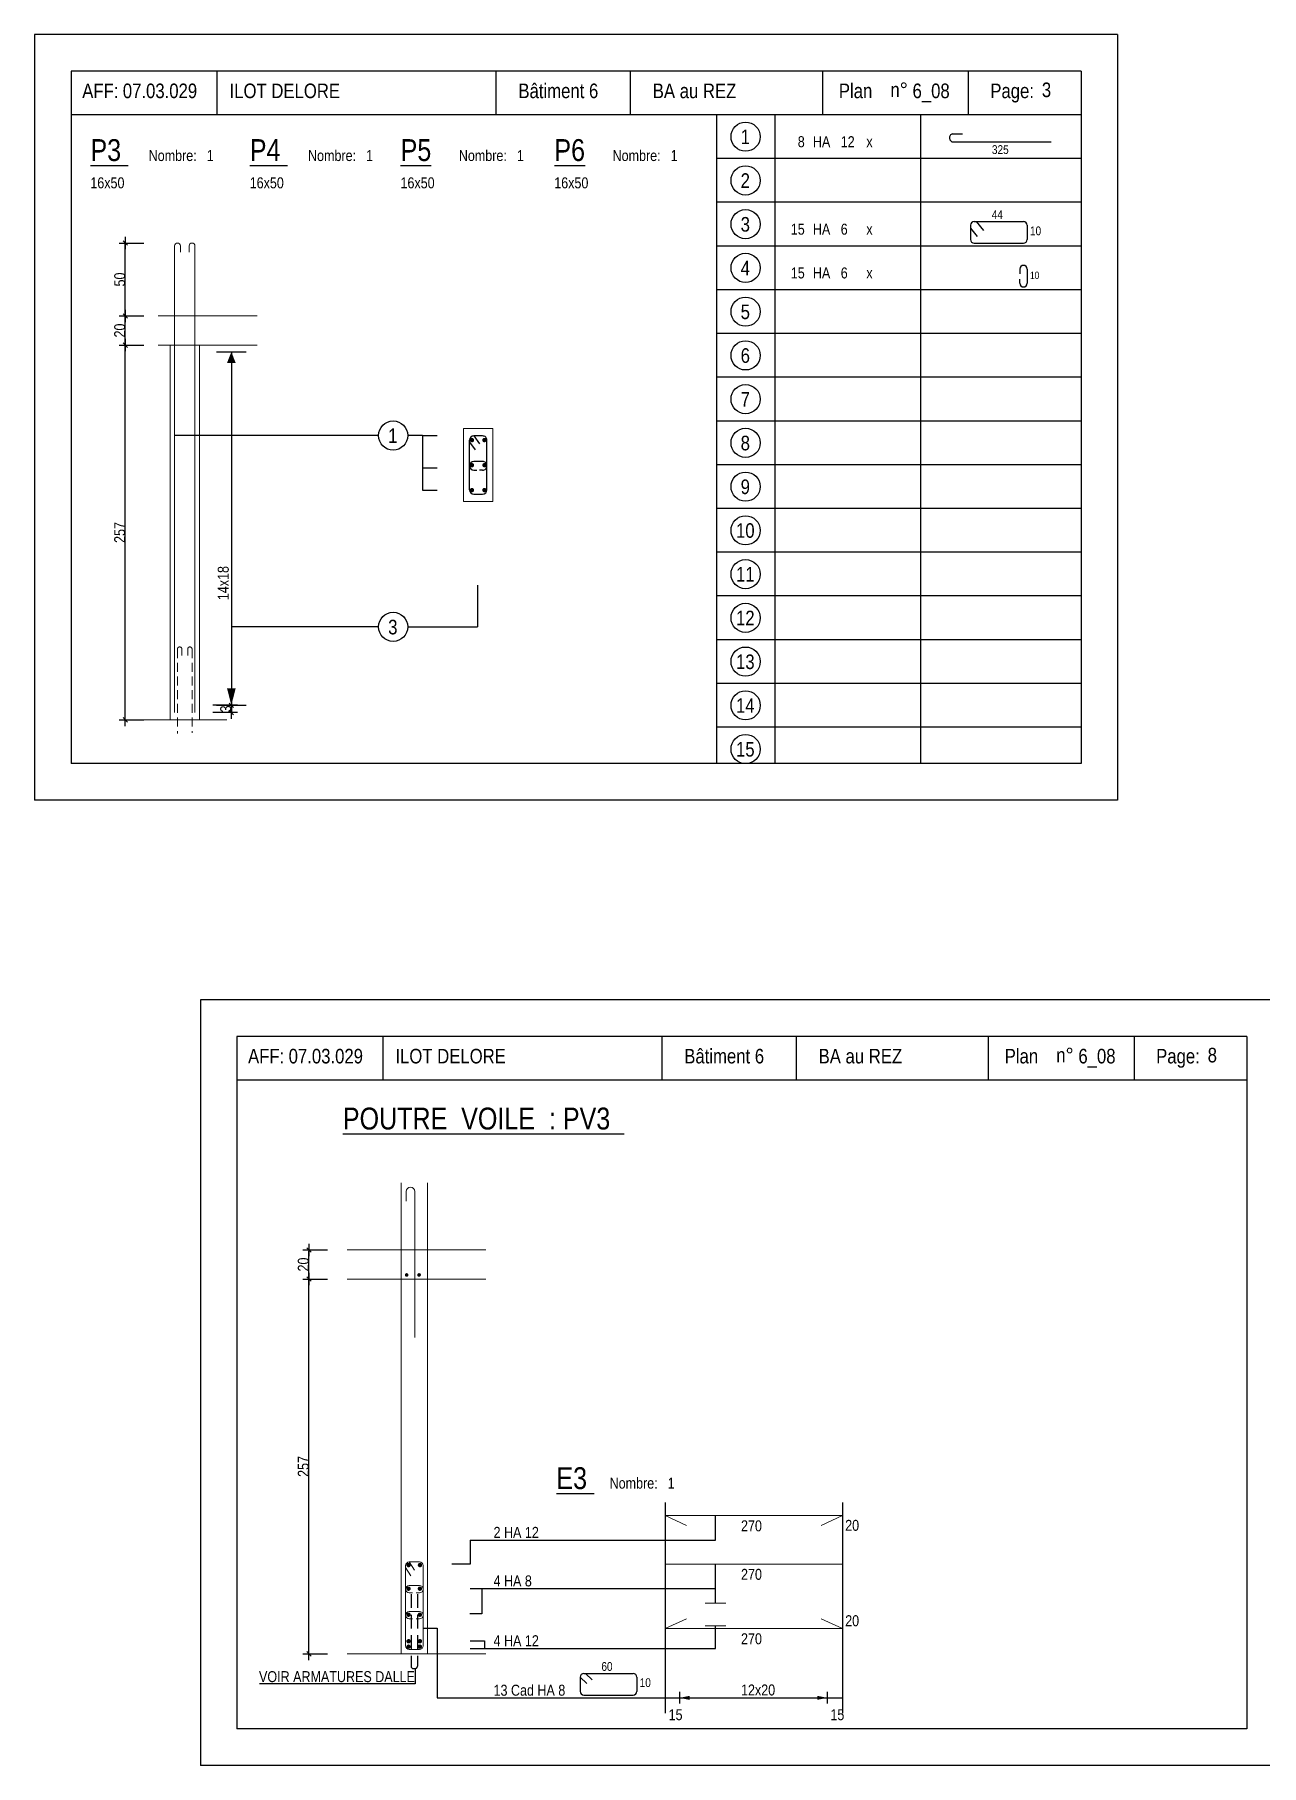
# Model space of a CAD drawing. Header units: metres. Extents: x -9927 to 45032, y -190416 to 12166.
# Drawn here: x 3652 to 5335, y -66940 to -64566 of the extents above; entities that cross this region are included whole.
import ezdxf
from ezdxf.enums import TextEntityAlignment as Align

# ---------------------------------------------------------------- set-up
doc = ezdxf.new("R2010")
doc.units = ezdxf.units.M
doc.header["$PDMODE"] = 65
doc.linetypes.add('CACHE2', pattern=[0.1875, 0.125, -0.0625])
for name, color, linetype in [('01_cote_gen', 4, 'Continuous'), ('01_fenetres', 171, 'Continuous'), ('01_linteaux', 3, 'Continuous'), ('01_sem', 42, 'Continuous'), ('01_texte', 230, 'Continuous'), ('AA_COTES', 2, 'Continuous')]:
    doc.layers.add(name, color=color, linetype=linetype)
doc.styles.add('STYLE2', font='ARIALN.TTF')
doc.dimstyles.new('JB25', dxfattribs={"dimscale": 0.1, "dimtxt": 150, "dimasz": 17, "dimexe": 0.1, "dimexo": 0.1, "dimgap": 0.09, "dimtad": 1, "dimdec": 1, "dimlfac": 0.5, "dimdsep": 46, "dimtxsty": 'STYLE2', "dimblk1": 'BOND_G', "dimblk2": 'BOND_D', "dimsah": 1, "dimcen": 1.5, "dimdle": 0.01, "dimse1": 1, "dimse2": 1, "dimclrd": 4, "dimclre": 2, "dimclrt": 5, "dimadec": 0, "dimazin": 0, "dimtfac": 2.333333, "dimtdec": 1, "dimtix": 1, "dimtmove": 2, "dimatfit": 3, "dimldrblk": 'BOND_G', "dimfxl": 1, "dimtolj": 1, "dimtzin": 0, "dimarcsym": 0})

# ---------------------------------------------------------------- blocks, each defined once
blk = doc.blocks.new('BOND_G')
at = {"layer": 'AA_COTES', "color": 0}
for p, q in [((0, -5), (0, 15)), ((5, 0), (-5, 0)), ((1.8, 1.8), (-1.8, -1.8))]:
    blk.add_line(p, q, dxfattribs=at)
blk = doc.blocks.new('BOND_D')
at = {"layer": 'AA_COTES', "color": 0}
for p, q in [((5, 0), (-5, 0)), ((-1.8, -1.8), (1.8, 1.8)), ((0, 5), (0, -15))]:
    blk.add_line(p, q, dxfattribs=at)
blk = doc.blocks.new('*D661')
at = {"layer": '01_cote_gen', "color": 4, "linetype": 'Continuous', "lineweight": -2, "transparency": 16777216}
blk.add_line((3776.8, -65503.8), (3776.8, -64993.2), dxfattribs=at)
at = {"layer": 'DEFPOINTS', "color": 0, "linetype": 'Continuous', "lineweight": 0, "transparency": 16777216}
for p in [(3776.8, -64991.5), (3785.3, -64991.5), (3795, -65505.5)]:
    blk.add_point(p, dxfattribs=at)
at = {"layer": '01_cote_gen', "color": 4, "linetype": 'Continuous', "lineweight": -2, "transparency": 16777216, "xscale": 1.7, "yscale": 1.7, "zscale": 1.7}
for name, p, rotation in [('BOND_D', (3776.8, -64991.5), 90), ('BOND_G', (3776.8, -65505.5), 270)]:
    blk.add_blockref(name, p, dxfattribs=dict(at, rotation=rotation))
at = {"layer": '01_cote_gen', "color": 5, "linetype": 'Continuous', "lineweight": 0, "transparency": 16777216, "insert": (3769.2, -65248.5), "char_height": 15, "attachment_point": 5, "rotation": 90, "style": 'STYLE2'}
blk.add_mtext('\\A1;257', dxfattribs=at)
blk = doc.blocks.new('*D662')
at = {"layer": '01_cote_gen', "color": 4, "linetype": 'Continuous', "lineweight": -2, "transparency": 16777216}
blk.add_line((3922.2, -65487.2), (3922.2, -65493.8), dxfattribs=at)
at = {"layer": 'DEFPOINTS', "color": 0, "linetype": 'Continuous', "lineweight": 0, "transparency": 16777216}
for p in [(3872.3, -65495.5), (3915.4, -65485.5), (3922.2, -65495.5)]:
    blk.add_point(p, dxfattribs=at)
at = {"layer": '01_cote_gen', "color": 4, "linetype": 'Continuous', "lineweight": -2, "transparency": 16777216, "xscale": 1.7, "yscale": 1.7, "zscale": 1.7}
for name, p, rotation in [('BOND_G', (3922.2, -65485.5), 90), ('BOND_D', (3922.2, -65495.5), 270)]:
    blk.add_blockref(name, p, dxfattribs=dict(at, rotation=rotation))
at = {"layer": '01_cote_gen', "color": 5, "linetype": 'Continuous', "lineweight": 0, "transparency": 16777216, "insert": (3914.6, -65490.5), "char_height": 15, "attachment_point": 5, "rotation": 90, "style": 'STYLE2'}
blk.add_mtext('\\A1;3', dxfattribs=at)
blk = doc.blocks.new('*D663')
at = {"layer": '01_cote_gen', "color": 4, "linetype": 'Continuous', "lineweight": -2, "transparency": 16777216}
blk.add_line((3776.8, -64989.8), (3776.8, -64953.2), dxfattribs=at)
at = {"layer": 'DEFPOINTS', "color": 0, "linetype": 'Continuous', "lineweight": 0, "transparency": 16777216}
for p in [(3776.8, -64951.5), (3864.3, -64951.5), (3864.3, -64991.5)]:
    blk.add_point(p, dxfattribs=at)
at = {"layer": '01_cote_gen', "color": 4, "linetype": 'Continuous', "lineweight": -2, "transparency": 16777216, "xscale": 1.7, "yscale": 1.7, "zscale": 1.7}
for name, p, rotation in [('BOND_D', (3776.8, -64951.5), 90), ('BOND_G', (3776.8, -64991.5), 270)]:
    blk.add_blockref(name, p, dxfattribs=dict(at, rotation=rotation))
at = {"layer": '01_cote_gen', "color": 5, "linetype": 'Continuous', "lineweight": 0, "transparency": 16777216, "insert": (3769.2, -64971.5), "char_height": 15, "attachment_point": 5, "rotation": 90, "style": 'STYLE2'}
blk.add_mtext('\\A1;20', dxfattribs=at)
blk = doc.blocks.new('*D664')
at = {"layer": '01_cote_gen', "color": 4, "linetype": 'Continuous', "lineweight": -2, "transparency": 16777216}
blk.add_line((3776.8, -64949.8), (3776.8, -64853.2), dxfattribs=at)
at = {"layer": 'DEFPOINTS', "color": 0, "linetype": 'Continuous', "lineweight": 0, "transparency": 16777216}
for p in [(3776.8, -64851.5), (3868.3, -64851.5), (3828.8, -64951.5)]:
    blk.add_point(p, dxfattribs=at)
at = {"layer": '01_cote_gen', "color": 4, "linetype": 'Continuous', "lineweight": -2, "transparency": 16777216, "xscale": 1.7, "yscale": 1.7, "zscale": 1.7}
for name, p, rotation in [('BOND_D', (3776.8, -64851.5), 90), ('BOND_G', (3776.8, -64951.5), 270)]:
    blk.add_blockref(name, p, dxfattribs=dict(at, rotation=rotation))
at = {"layer": '01_cote_gen', "color": 5, "linetype": 'Continuous', "lineweight": 0, "transparency": 16777216, "insert": (3769.2, -64901.5), "char_height": 15, "attachment_point": 5, "rotation": 90, "style": 'STYLE2'}
blk.add_mtext('\\A1;50', dxfattribs=at)
blk = doc.blocks.new('*D679')
at = {"layer": '01_cote_gen', "color": 4, "linetype": 'Continuous', "lineweight": -2, "transparency": 16777216}
blk.add_line((4028.7, -66784.9), (4028.7, -66274.3), dxfattribs=at)
at = {"layer": 'DEFPOINTS', "color": 0, "linetype": 'Continuous', "lineweight": 0, "transparency": 16777216}
for p in [(4028.7, -66272.6), (4088.3, -66272.6), (4081.1, -66786.6)]:
    blk.add_point(p, dxfattribs=at)
at = {"layer": '01_cote_gen', "color": 4, "linetype": 'Continuous', "lineweight": -2, "transparency": 16777216, "xscale": 1.7, "yscale": 1.7, "zscale": 1.7}
for name, p, rotation in [('BOND_D', (4028.7, -66272.6), 90), ('BOND_G', (4028.7, -66786.6), 270)]:
    blk.add_blockref(name, p, dxfattribs=dict(at, rotation=rotation))
at = {"layer": '01_cote_gen', "color": 5, "linetype": 'Continuous', "lineweight": 0, "transparency": 16777216, "insert": (4021, -66529.6), "char_height": 15, "attachment_point": 5, "rotation": 90, "style": 'STYLE2'}
blk.add_mtext('\\A1;257', dxfattribs=at)
blk = doc.blocks.new('*D680')
at = {"layer": '01_cote_gen', "color": 4, "linetype": 'Continuous', "lineweight": -2, "transparency": 16777216}
blk.add_line((4028.7, -66270.9), (4028.7, -66234.3), dxfattribs=at)
at = {"layer": 'DEFPOINTS', "color": 0, "linetype": 'Continuous', "lineweight": 0, "transparency": 16777216}
for p in [(4028.7, -66232.6), (4104.2, -66232.6), (4104.2, -66272.6)]:
    blk.add_point(p, dxfattribs=at)
at = {"layer": '01_cote_gen', "color": 4, "linetype": 'Continuous', "lineweight": -2, "transparency": 16777216, "xscale": 1.7, "yscale": 1.7, "zscale": 1.7}
for name, p, rotation in [('BOND_D', (4028.7, -66232.6), 90), ('BOND_G', (4028.7, -66272.6), 270)]:
    blk.add_blockref(name, p, dxfattribs=dict(at, rotation=rotation))
at = {"layer": '01_cote_gen', "color": 5, "linetype": 'Continuous', "lineweight": 0, "transparency": 16777216, "insert": (4021, -66252.6), "char_height": 15, "attachment_point": 5, "rotation": 90, "style": 'STYLE2'}
blk.add_mtext('\\A1;20', dxfattribs=at)

msp = doc.modelspace()

# ---------------------------------------------------------------- linework, layer by layer
at = {"layer": '01_cote_gen', "color": 2, "linetype": 'CACHE2', "lineweight": 0, "ltscale": 100}
for p, q in [((3848.34, -65408.5), (3848.34, -65524.06)), ((3854.34, -65408.5), (3854.34, -65417.47)), ((3862.34, -65408.5), (3862.34, -65417.47)), ((3868.34, -65408.5), (3868.34, -65523.21))]:
    msp.add_line(p, q, dxfattribs=at)
for centre in [(3851.34, -65408.5), (3865.34, -65408.5)]:
    msp.add_arc(centre, 3, 0, 180, dxfattribs=at)
at = {"layer": '01_fenetres', "ltscale": 30}
for p, q in [((3702.44, -64615.61), (3702.44, -65565.61)), ((3702.44, -64615.61), (3702.44, -65565.61)), ((3702.44, -64615.61), (3702.44, -65565.61)), ((5087.44, -64615.61), (3702.44, -64615.61)), ((3902.44, -64615.61), (3902.44, -64675.61)), ((4284.94, -64615.61), (4284.94, -64675.61)), ((4469.2, -64615.61), (4469.2, -64675.61)), ((4733.31, -64675.61), (4733.31, -64615.61)), ((4933.31, -64675.61), (4933.31, -64615.61)), ((5087.44, -64615.61), (5087.44, -65565.61)), ((5087.44, -64675.61), (3702.44, -64675.61)), ((5087.44, -65565.61), (3702.44, -65565.61)), ((3929.86, -65939.63), (3929.86, -66889.63)), ((5314.86, -65939.63), (3929.86, -65939.63)), ((4129.86, -65939.63), (4129.86, -65999.63)), ((4512.36, -65939.63), (4512.36, -65999.63)), ((4696.62, -65939.63), (4696.62, -65999.63)), ((4960.72, -65999.63), (4960.72, -65939.63)), ((5160.72, -65999.63), (5160.72, -65939.63)), ((5314.86, -65939.63), (5314.86, -66889.63)), ((5314.86, -65999.63), (3929.86, -65999.63)), ((5314.86, -66889.63), (3929.86, -66889.63))]:
    msp.add_line(p, q, dxfattribs=at)
at = {"layer": '01_linteaux', "linetype": 'Continuous'}
for p, q in [((4910.98, -64701.86), (4924.72, -64701.86)), ((4912.21, -64712.85), (5046.53, -64712.85)), ((4935.89, -64827.14), (4935.89, -64846.75)), ((4935.89, -64831.28), (4945.08, -64842.61)), ((4940.89, -64822.14), (5008.47, -64822.14)), ((4943.58, -64822.14), (4953.56, -64834.45)), ((5013.47, -64827.14), (5013.47, -64846.75)), ((4940.89, -64851.75), (5008.47, -64851.75)), ((5003.47, -64887.14), (5003.47, -64893.51)), ((5003.47, -64906.75), (5003.47, -64900.91)), ((5013.47, -64887.14), (5013.47, -64906.75)), ((4400.64, -66818.52), (4400.64, -66838.13)), ((4400.64, -66818.52), (4409.64, -66827.51)), ((4405.64, -66813.52), (4473.22, -66813.52)), ((4407.83, -66813.52), (4416.83, -66822.51)), ((4478.22, -66818.52), (4478.22, -66838.13)), ((4405.64, -66843.13), (4473.22, -66843.13))]:
    msp.add_line(p, q, dxfattribs=at)
for centre, start, end in [((4912.09, -64706.74), 102.77382, 192.77382), ((4912.21, -64707.85), 180, 270), ((4940.89, -64827.14), 90, 180), ((5008.47, -64827.14), 0, 90), ((4940.89, -64846.75), 180, 270), ((5008.47, -64846.75), 270, 0), ((5008.47, -64887.14), 90, 180), ((5008.47, -64887.14), 0, 90), ((5008.47, -64906.75), 180, 270), ((5008.47, -64906.75), 270, 0), ((4405.64, -66818.52), 90, 180), ((4473.22, -66818.52), 0, 90), ((4405.64, -66838.13), 180, 270), ((4473.22, -66838.13), 270, 0)]:
    msp.add_arc(centre, 5, start, end, dxfattribs=at)
at = {"layer": '01_sem', "color": 2, "lineweight": 0, "ltscale": 7}
for p, q in [((3844.34, -64855.5), (3844.34, -65495.5)), ((3852.34, -64855.5), (3852.34, -64863.9)), ((3864.34, -64855.5), (3864.34, -64863.9)), ((3872.34, -64855.5), (3872.34, -65495.5)), ((3957.52, -64951.5), (3821.96, -64951.5)), ((3838.34, -64991.5), (3821.9, -64991.5)), ((3838.34, -64991.5), (3838.34, -65505.5)), ((3957.52, -64991.5), (3838.34, -64991.5)), ((3878.34, -64991.5), (3878.34, -65505.5)), ((4240.75, -65206.07), (4240.75, -65106.07)), ((4280.75, -65106.07), (4240.75, -65106.07)), ((4240.75, -65206.07), (4240.75, -65106.07)), ((4280.75, -65106.07), (4240.75, -65106.07)), ((4280.75, -65206.07), (4280.75, -65106.07)), ((4240.75, -65206.07), (4280.75, -65206.07)), ((4240.75, -65206.07), (4280.75, -65206.07)), ((3915.89, -65505.5), (3782.61, -65505.5)), ((4155.18, -66140.45), (4155.18, -66786.62)), ((4161.86, -66152.62), (4161.86, -66165.7)), ((4173.86, -66152.62), (4173.86, -66352.62)), ((4191.18, -66140.45), (4191.18, -66786.62)), ((4081.14, -66232.62), (4271.12, -66232.62)), ((4081.14, -66272.62), (4271.12, -66272.62)), ((4517.06, -66597.09), (4760.54, -66597.09)), ((4517.06, -66597.09), (4546.39, -66610.43)), ((4760.54, -66597.09), (4731.22, -66610.43)), ((4166.18, -66660.62), (4180.18, -66660.62)), ((4166.18, -66660.62), (4173.53, -66671.82)), ((4161.18, -66665.62), (4161.18, -66775.62)), ((4161.18, -66668.41), (4168.53, -66679.6)), ((4185.18, -66665.62), (4185.18, -66775.62)), ((4517.06, -66663.65), (4760.54, -66663.65)), ((4166.18, -66692.96), (4180.18, -66692.96)), ((4166.18, -66702.96), (4170.53, -66702.96)), ((4180.18, -66702.96), (4175.84, -66702.96)), ((4166.18, -66728.65), (4180.18, -66728.65)), ((4572.03, -66717.11), (4600.19, -66717.11)), ((4166.18, -66738.65), (4170.53, -66738.65)), ((4180.18, -66738.65), (4175.84, -66738.65)), ((4517.06, -66752.03), (4546.39, -66738.69)), ((4517.06, -66752.03), (4760.54, -66752.03)), ((4572.03, -66748.38), (4600.19, -66748.38)), ((4760.54, -66752.03), (4731.22, -66738.69)), ((4166.18, -66780.62), (4180.18, -66780.62)), ((4081.14, -66786.62), (4271.12, -66786.62)), ((4097.76, -66786.62), (4250.06, -66786.62))]:
    msp.add_line(p, q, dxfattribs=at)
at = {"layer": '01_sem', "color": 2, "lineweight": 0, "ltscale": 7, "flags": 128}
for points, const_width in [([(4161.38, -66266.92, 1), (4163.88, -66266.92, 1)], 2.5), ([(4178.41, -66266.92, 1), (4180.91, -66266.92, 1)], 2.5), ([(4163.7, -66664.93, 1), (4166.7, -66664.93, 1)], 3), ([(4179.34, -66664.93, 1), (4182.34, -66664.93, 1)], 3), ([(4163.7, -66697.27, 1), (4166.7, -66697.27, 1)], 3), ([(4179.34, -66697.27, 1), (4182.34, -66697.27, 1)], 3), ([(4163.7, -66732.96, 1), (4166.7, -66732.96, 1)], 3), ([(4179.34, -66732.96, 1), (4182.34, -66732.96, 1)], 3), ([(4163.7, -66769.36, 1), (4166.7, -66769.36, 1)], 3), ([(4163.7, -66776.78, 1), (4166.7, -66776.78, 1)], 3), ([(4179.34, -66769.36, 1), (4182.34, -66769.36, 1)], 3), ([(4179.34, -66776.78, 1), (4182.34, -66776.78, 1)], 3)]:
    msp.add_lwpolyline(points, format="xyb", close=True, dxfattribs=dict(at, const_width=const_width))
at = {"layer": '01_sem', "color": 2, "lineweight": 0, "ltscale": 7}
for centre, radius, start, end in [((3848.34, -64855.5), 4, 0, 180), ((3868.34, -64855.5), 4, 0, 180), ((4167.86, -66152.62), 6, 90, 180), ((4167.86, -66152.62), 6, 0, 90), ((4166.18, -66665.62), 5, 90, 180), ((4180.18, -66665.62), 5, 0, 90), ((4166.18, -66697.96), 5, 90, 180), ((4166.18, -66697.96), 5, 180, 270), ((4180.18, -66697.96), 5, 0, 90), ((4180.18, -66697.96), 5, 270, 0), ((4166.18, -66733.65), 5, 90, 180), ((4166.18, -66733.65), 5, 180, 270), ((4180.18, -66733.65), 5, 0, 90), ((4180.18, -66733.65), 5, 270, 0), ((4166.18, -66775.62), 5, 180, 270), ((4180.18, -66775.62), 5, 270, 0)]:
    msp.add_arc(centre, radius, start, end, dxfattribs=at)
at = {"layer": '01_texte', "ltscale": 30}
for p, q in [((5137.44, -64565.61), (3652.44, -64565.61)), ((3652.44, -64565.61), (3652.44, -65615.61)), ((5137.44, -64565.61), (5137.44, -65615.61)), ((5137.44, -64565.61), (5137.44, -65615.61)), ((4587.44, -64675.61), (4587.44, -65565.61)), ((4667.44, -64675.61), (4667.44, -65565.61)), ((4867.44, -64675.61), (4867.44, -65565.61)), ((5087.44, -64735.61), (4587.44, -64735.61)), ((5087.44, -64795.61), (4587.44, -64795.61)), ((5087.44, -64855.61), (4587.44, -64855.61)), ((5087.44, -64915.61), (4587.44, -64915.61)), ((5087.44, -64975.61), (4587.44, -64975.61)), ((3902.07, -65000.78), (3942.39, -65000.78)), ((3922.23, -65000.78), (3922.23, -65492.37)), ((5087.44, -65035.61), (4587.44, -65035.61)), ((5087.44, -65095.61), (4587.44, -65095.61)), ((4266.75, -65116.07), (4254.75, -65116.07)), ((4254.75, -65116.07), (4262.75, -65126.8)), ((4248.75, -65190.07), (4248.75, -65122.07)), ((4248.75, -65124.62), (4256.75, -65135.35)), ((4272.75, -65190.07), (4272.75, -65122.07)), ((4266.75, -65151.01), (4254.75, -65151.01)), ((4254.75, -65163.01), (4258.94, -65163.01)), ((4266.75, -65163.01), (4262.57, -65163.01)), ((5087.44, -65155.61), (4587.44, -65155.61)), ((4254.75, -65196.07), (4266.75, -65196.07)), ((5087.44, -65215.61), (4587.44, -65215.61)), ((5087.44, -65275.61), (4587.44, -65275.61)), ((5087.44, -65335.61), (4587.44, -65335.61)), ((5087.44, -65395.61), (4587.44, -65395.61)), ((5087.44, -65455.61), (4587.44, -65455.61)), ((3902.07, -65485.5), (3942.39, -65485.5)), ((5087.44, -65515.61), (4587.44, -65515.61)), ((5137.44, -65615.61), (3652.44, -65615.61)), ((3879.86, -65889.63), (3879.86, -66939.63)), ((5364.86, -65889.63), (3879.86, -65889.63)), ((4517.06, -66579.15), (4517.06, -66868.13)), ((4760.54, -66579.15), (4760.54, -66868.13)), ((4586.07, -66630.5), (4586.07, -66597.09)), ((4249.66, -66630.5), (4586.07, -66630.5)), ((4249.66, -66630.5), (4249.66, -66663.43)), ((4249.66, -66663.43), (4224.66, -66663.43)), ((4586.07, -66717.11), (4586.07, -66663.65)), ((4249.66, -66697.06), (4586.07, -66697.06)), ((4265.85, -66697.06), (4265.85, -66731.92)), ((4265.85, -66731.92), (4249.35, -66731.92)), ((4185.18, -66751.59), (4204.35, -66751.59)), ((4204.35, -66751.59), (4204.35, -66846.99)), ((4586.07, -66779.13), (4586.07, -66748.38)), ((4249.66, -66779.13), (4586.07, -66779.13)), ((4249.84, -66768.66), (4269.2, -66768.66)), ((4269.2, -66768.66), (4269.2, -66779.13)), ((4174.48, -66827.9), (3960.69, -66827.9)), ((4174.48, -66806.68), (4174.48, -66827.9)), ((4204.35, -66846.99), (4760.54, -66846.99)), ((4536.78, -66838.93), (4536.78, -66854.57)), ((4739.45, -66838.93), (4739.45, -66854.57)), ((5364.86, -66939.63), (3879.86, -66939.63))]:
    msp.add_line(p, q, dxfattribs=at)
at = {"layer": '01_texte'}
for p, q in [((4124.06, -65115.58), (3844.34, -65115.58)), ((4184.53, -65115.58), (4164.06, -65115.58)), ((4184.53, -65115.58), (4184.53, -65190.56)), ((4184.53, -65115.58), (4204.55, -65115.58)), ((4184.53, -65159.86), (4204.55, -65159.86)), ((4184.53, -65190.56), (4204.55, -65190.56)), ((4259.96, -65321), (4259.96, -65378.02)), ((4124.06, -65378.02), (3922.23, -65378.02)), ((4164.06, -65378.02), (4259.96, -65378.02))]:
    msp.add_line(p, q, dxfattribs=at)
at = {"layer": '01_texte', "linetype": 'CACHE2', "ltscale": 150}
for p, q in [((4168.65, -66704.84), (4168.65, -66803.68)), ((4177.48, -66704.84), (4177.48, -66803.68)), ((4171.65, -66806.68), (4174.48, -66806.68))]:
    msp.add_line(p, q, dxfattribs=at)
at = {"layer": '01_texte', "ltscale": 30, "const_width": 3, "flags": 128}
for points in [[(4253.69, -65121.77, -1), (4250.69, -65121.77, -1)], [(4267.82, -65121.77, 1), (4270.82, -65121.77, 1)], [(4253.69, -65156.2, 1), (4250.69, -65156.2, 1)], [(4267.82, -65156.2, -1), (4270.82, -65156.2, -1)], [(4253.69, -65190.37, 1), (4250.69, -65190.37, 1)], [(4267.82, -65190.37, -1), (4270.82, -65190.37, -1)]]:
    msp.add_lwpolyline(points, format="xyb", close=True, dxfattribs=at)
at = {"layer": '01_texte'}
for centre in [(4627.44, -64705.61), (4627.44, -64765.61), (4627.44, -64825.61), (4627.44, -64885.61), (4627.44, -64945.61), (4627.44, -65005.61), (4627.44, -65065.61), (4144.06, -65115.58), (4627.44, -65125.61), (4627.44, -65185.61), (4627.44, -65245.61), (4627.44, -65305.61), (4627.44, -65365.61), (4144.06, -65378.02), (4627.44, -65425.61), (4627.44, -65485.61), (4627.44, -65545.61)]:
    msp.add_circle(centre, 20, dxfattribs=at)
at = {"layer": '01_texte', "ltscale": 30}
for centre, start, end in [((4254.75, -65122.07), 90.00091, 180), ((4266.75, -65122.07), 0, 90.00091), ((4254.75, -65157.01), 90.00091, 180), ((4254.75, -65157.01), 180, 269.99909), ((4266.75, -65157.01), 0, 90.00091), ((4266.75, -65157.01), 269.99909, 360), ((4254.75, -65190.07), 180, 270), ((4266.75, -65190.07), 270, 0)]:
    msp.add_arc(centre, 6, start, end, dxfattribs=at)
at = {"layer": '01_texte', "linetype": 'CACHE2', "ltscale": 150}
for centre, start, end in [((4171.65, -66803.68), 180, 270), ((4174.48, -66803.68), 270, 0)]:
    msp.add_arc(centre, 3, start, end, dxfattribs=at)
at = {"layer": '01_texte', "ltscale": 30}
for points in [[(3922.23, -65000.78), (3916.33, -65015.85), (3922.23, -65015.85)], [(3922.23, -65000.78), (3928.13, -65015.85), (3922.23, -65015.85)], [(3922.23, -65485.5), (3916.33, -65462.43), (3922.23, -65462.43)], [(3922.23, -65485.5), (3928.13, -65462.43), (3922.23, -65462.43)], [(4536.78, -66846.99), (4550.6, -66844.24), (4550.6, -66846.99)], [(4536.78, -66846.99), (4550.6, -66849.75), (4550.6, -66846.99)], [(4739.45, -66846.99), (4725.63, -66844.24), (4725.63, -66846.99)], [(4739.45, -66846.99), (4725.63, -66849.75), (4725.63, -66846.99)]]:
    msp.add_solid(points, dxfattribs=at)

# ---------------------------------------------------------------- texts
at = {"layer": '01_texte', "style": 'STYLE2'}
for s, height, p in [('AFF:', 20, (3717.74, -64652.76)), ('07.03.029', 20, (3773.4, -64652.76)), ('ILOT DELORE', 20, (3919.78, -64652.76)), ('Bâtiment 6', 20, (4315.88, -64652.76)), ('BA au REZ', 20, (4500.15, -64652.76)), ('Plan', 20, (4755.35, -64652.76)), ('n%%D', 20, (4826.04, -64651.32)), ('6_08', 20, (4856.38, -64652.76)), ('Page:', 20, (4963.02, -64652.76)), ('3', 20, (5033.71, -64651.32)), ('%%UP3 ', 30, (3729.02, -64739)), ('%%UP4 ', 30, (3947.56, -64739)), ('%%UP5', 30, (4154.37, -64739)), ('%%UP6', 30, (4365.21, -64739)), ('HA', 15, (4719.73, -64720.01)), ('12', 15, (4757.9, -64720.01)), ('Nombre:', 15, (3808.83, -64739)), ('1', 15, (3888.45, -64739)), ('Nombre:', 15, (4027.37, -64739)), ('1', 15, (4106.99, -64739)), ('Nombre:', 15, (4234.18, -64739)), ('1', 15, (4313.8, -64739)), ('Nombre:', 15, (4445.02, -64739)), ('1', 15, (4524.65, -64739)), ('325', 12, (4965.27, -64729.35)), ('16x50', 15, (3728.83, -64776.43)), ('16x50', 15, (3947.37, -64776.43)), ('16x50', 15, (4154.18, -64776.43)), ('16x50', 15, (4365.02, -64776.43)), ('44', 12, (4964.95, -64818.59)), ('HA', 15, (4719.73, -64840.01)), ('6', 15, (4757.9, -64840.01)), ('10', 12, (5017.46, -64840.8)), ('HA', 15, (4719.73, -64900.01)), ('6', 15, (4757.9, -64900.01)), ('10', 10, (5017.46, -64900.8)), ('AFF:', 20, (3945.15, -65976.78)), ('07.03.029', 20, (4000.82, -65976.78)), ('ILOT DELORE', 20, (4147.2, -65976.78)), ('Bâtiment 6', 20, (4543.3, -65976.78)), ('BA au REZ', 20, (4727.56, -65976.78)), ('Plan', 20, (4982.77, -65976.78)), ('n%%D', 20, (5053.45, -65975.34)), ('6_08', 20, (5083.8, -65976.78)), ('Page:', 20, (5190.44, -65976.78)), ('8', 20, (5261.12, -65975.34)), ('%%UE3 ', 30, (4367.99, -66560.64)), ('Nombre:', 15, (4440.96, -66560.01)), ('1', 15, (4520.58, -66560.01)), ('2 HA 12', 15, (4281.79, -66627.54)), ('270', 15, (4621.16, -66618.54)), ('20', 15, (4764.01, -66617.9)), ('4 HA 8', 15, (4281.79, -66694.1)), ('270', 15, (4621.16, -66685.1)), ('20', 15, (4764.01, -66748.7)), ('4 HA 12', 15, (4281.79, -66776.18)), ('270', 15, (4621.16, -66773.48)), ('60', 12, (4429.7, -66809.97)), ('VOIR ARMATURES DALLE', 15, (3960.15, -66825.39)), ('13 Cad HA 8', 15, (4281.79, -66844.04)), ('10', 12, (4482.21, -66832.18)), ('12x20', 15, (4621.16, -66843.69)), ('15', 15, (4521.84, -66877.64)), ('15', 15, (4743.69, -66877.64))]:
    msp.add_text(s, height=height, dxfattribs=at).set_placement(p)
for s, p in [('1', (4627.04, -64705.84)), ('2', (4627.04, -64765.84)), ('3', (4627.04, -64825.84)), ('4', (4627.04, -64885.84)), ('5', (4627.04, -64945.84)), ('6', (4627.04, -65005.84)), ('7', (4627.04, -65065.84)), ('1', (4143.66, -65115.81)), ('8', (4627.04, -65125.84)), ('9', (4627.04, -65185.84)), ('10', (4627.04, -65245.84)), ('11', (4627.04, -65305.84)), ('12', (4627.04, -65365.84)), ('3', (4143.66, -65378.25)), ('13', (4627.04, -65425.84)), ('14', (4627.04, -65485.84)), ('15', (4627.04, -65545.84))]:
    msp.add_text(s, height=20, dxfattribs=at).set_placement(p, align=Align.MIDDLE_CENTER)
for s, p in [('8', (4708.53, -64720.01)), ('15', (4708.53, -64840.01)), ('15', (4708.53, -64900.01))]:
    msp.add_text(s, height=15, dxfattribs=at).set_placement(p, align=Align.RIGHT)
for p in [(4797.31, -64720.01), (4797.31, -64840.01), (4797.31, -64900.01)]:
    msp.add_text('x', height=15, dxfattribs=at).set_placement(p, align=Align.CENTER)
msp.add_text('14x18', height=15, rotation=90, dxfattribs=at).set_placement((3918.62, -65341.36))
msp.add_text('%%UPOUTRE  VOILE  : PV3  ', height=30, dxfattribs=at).set_placement((4268.04, -66052.39), align=Align.MIDDLE)

# ---------------------------------------------------------------- dimensions: what is measured, and where the dimension line sits
at = {"layer": '01_cote_gen', "linetype": 'Continuous', "lineweight": 0}
for base, p1, p2, picture, middle in [((3776.84, -64851.5), (3828.81, -64951.5), (3868.34, -64851.5), '*D664', (3769.17, -64901.5)), ((3776.84, -64951.5), (3864.31, -64991.5), (3864.31, -64951.5), '*D663', (3769.17, -64971.5)), ((3776.84, -64991.5), (3794.96, -65505.5), (3785.34, -64991.5), '*D661', (3769.17, -65248.5)), ((4028.66, -66232.62), (4104.25, -66272.62), (4104.25, -66232.62), '*D680', (4020.99, -66252.62)), ((4028.66, -66272.62), (4081.14, -66786.62), (4088.25, -66272.62), '*D679', (4020.99, -66529.62))]:
    dim = msp.add_linear_dim(base=base, p1=p1, p2=p2, angle=90, dimstyle='JB25', dxfattribs=at)
    dim.commit()
    dim.dimension.update_dxf_attribs({"geometry": picture, "text_midpoint": middle})
dim = msp.add_linear_dim(base=(3922.23, -65495.5), p1=(3915.4, -65485.5), p2=(3872.34, -65495.5), angle=90, text='3', dimstyle='JB25', dxfattribs=at)
dim.commit()
dim.dimension.update_dxf_attribs({"geometry": '*D662', "text_midpoint": (3914.56, -65490.5)})

doc.saveas('drawing.dxf')
